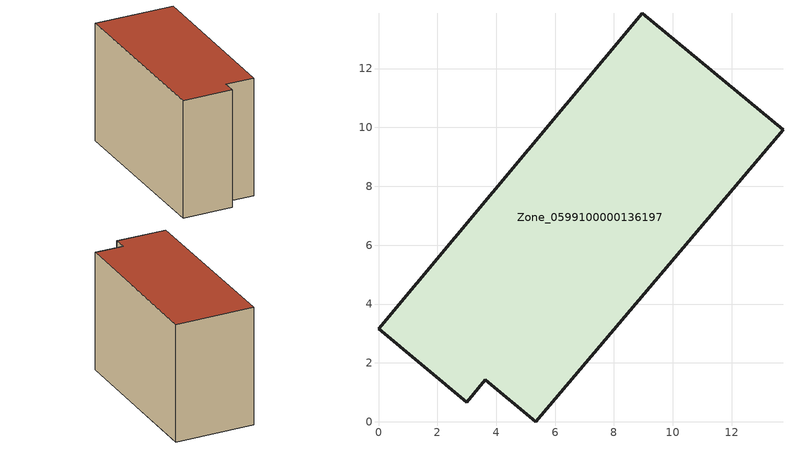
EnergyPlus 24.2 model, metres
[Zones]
Zone_0599100000136197
 floor ground (C_G): 3.63,1.43 3,0.67 0,3.15 8.96,13.88 13.74,9.92 5.35,0 z0
 wall outside (C_F): 8.96,13.88 0,3.15 3,0.67 3.63,1.43 5.35,0 13.74,9.92 8.96,13.88 z0:9.27
 roof outside (C_R): 5.35,0 13.74,9.92 8.96,13.88 0,3.15 3,0.67 3.63,1.43 z9.27
[BUILDING]
Pand.0599100000136197: North Axis=0; Terrain=City; Loads Convergence Tolerance Value=0.04; Temperature Convergence Tolerance Value=0.4; Solar Distribution=FullExterior; Maximum Number of Warmup Days=25; Minimum Number of Warmup Days=1
[Site:Location]
Rotterdam.The.Hague.AP_ZH_NLD Design_Conditions: Latitude=51.96; Longitude=4.45; Time Zone=1; Elevation=-4.5
[SITE:GROUNDTEMPERATURE:BUILDINGSURFACE]
18, 18, 18, 18, 18, 18, 18, 18, 18, 18, 18, 18
[MATERIAL] Thermal Absorptance=0.9; Solar Absorptance=0.7; Visible Absorptance=0.7
Name | Roughness | Thickness | Conductivity | Density | Specific Heat
G.TI.1946 | MediumSmooth | 0.15 | 1 | 540 | 1210
F.TI.1946 | Rough | 0.3 | 0.857143 | 1920 | 840
R.TI.1946 | MediumRough | 0.2 | 0.1 | 1500 | 1000
[CONSTRUCTION]
C_G: G.TI.1946
C_F: F.TI.1946
C_R: R.TI.1946
[ZONE]
Zone_0599100000136197: Type=1; Multiplier=1; Ceiling Height=Autocalculate; Volume=Autocalculate; Floor Area=autocalculate; Part of Total Floor Area=Yes
[ZONEINFILTRATION:DESIGNFLOWRATE]
Infil_Zone_0599100000136197: Zone or ZoneList or Space or SpaceList=Zone_0599100000136197; Schedule=AlwaysOn; Design Flow Rate Calculation Method=Flow/Area; Flow Rate per Floor Area=0.003; Constant Term Coefficient=1; Temperature Term Coefficient=0; Velocity Term Coefficient=0; Velocity Squared Term Coefficient=0
[HVACTEMPLATE:ZONE:IDEALLOADSAIRSYSTEM]
Zone_0599100000136197: Maximum Heating Supply Air Temperature=50; Minimum Cooling Supply Air Temperature=13; Maximum Heating Supply Air Humidity Ratio=0.0156; Minimum Cooling Supply Air Humidity Ratio=0.0077; Heating Limit=NoLimit; Cooling Limit=NoLimit; Dehumidification Control Type=ConstantSensibleHeatRatio; Cooling Sensible Heat Ratio=0.7; Dehumidification Setpoint=60; Humidification Control Type=None; Humidification Setpoint=30; Outdoor Air Method=None; Outdoor Air Flow Rate per Person=0.00944; Outdoor Air Flow Rate per Zone Floor Area=0; Outdoor Air Flow Rate per Zone=0; Demand Controlled Ventilation Type=None; Outdoor Air Economizer Type=NoEconomizer; Heat Recovery Type=None; Sensible Heat Recovery Effectiveness=0.7; Latent Heat Recovery Effectiveness=0.65
[ZONECONTROL:THERMOSTAT]
ThermostatControl_Zone_0599100000136197: Zone or ZoneList=Zone_0599100000136197; Control Type Schedule=DualSetpointControlType; Control 1=Thermostat_Zone_0599100000136197; Temperature Difference Between Cutout And Setpoint=0
[THERMOSTATSETPOINT:DUALSETPOINT]
Thermostat_Zone_0599100000136197: Heating Setpoint Temperature Schedule=HeatingSetpoint_Zone_0599100000136197; Cooling Setpoint Temperature Schedule=CoolingSetpoint_Zone_0599100000136197
[SCHEDULE:COMPACT]
HeatingSetpoint_Zone_0599100000136197: Through: 12/31, For: AllDays, Until: 24:00, 21
CoolingSetpoint_Zone_0599100000136197: Through: 12/31, For: AllDays, Until: 24:00, 24
DualSetpointControlType: Through: 12/31, For: AllDays, Until: 24:00, 4
AlwaysOn: Through: 12/31, For: AllDays, Until: 24:00, 1
